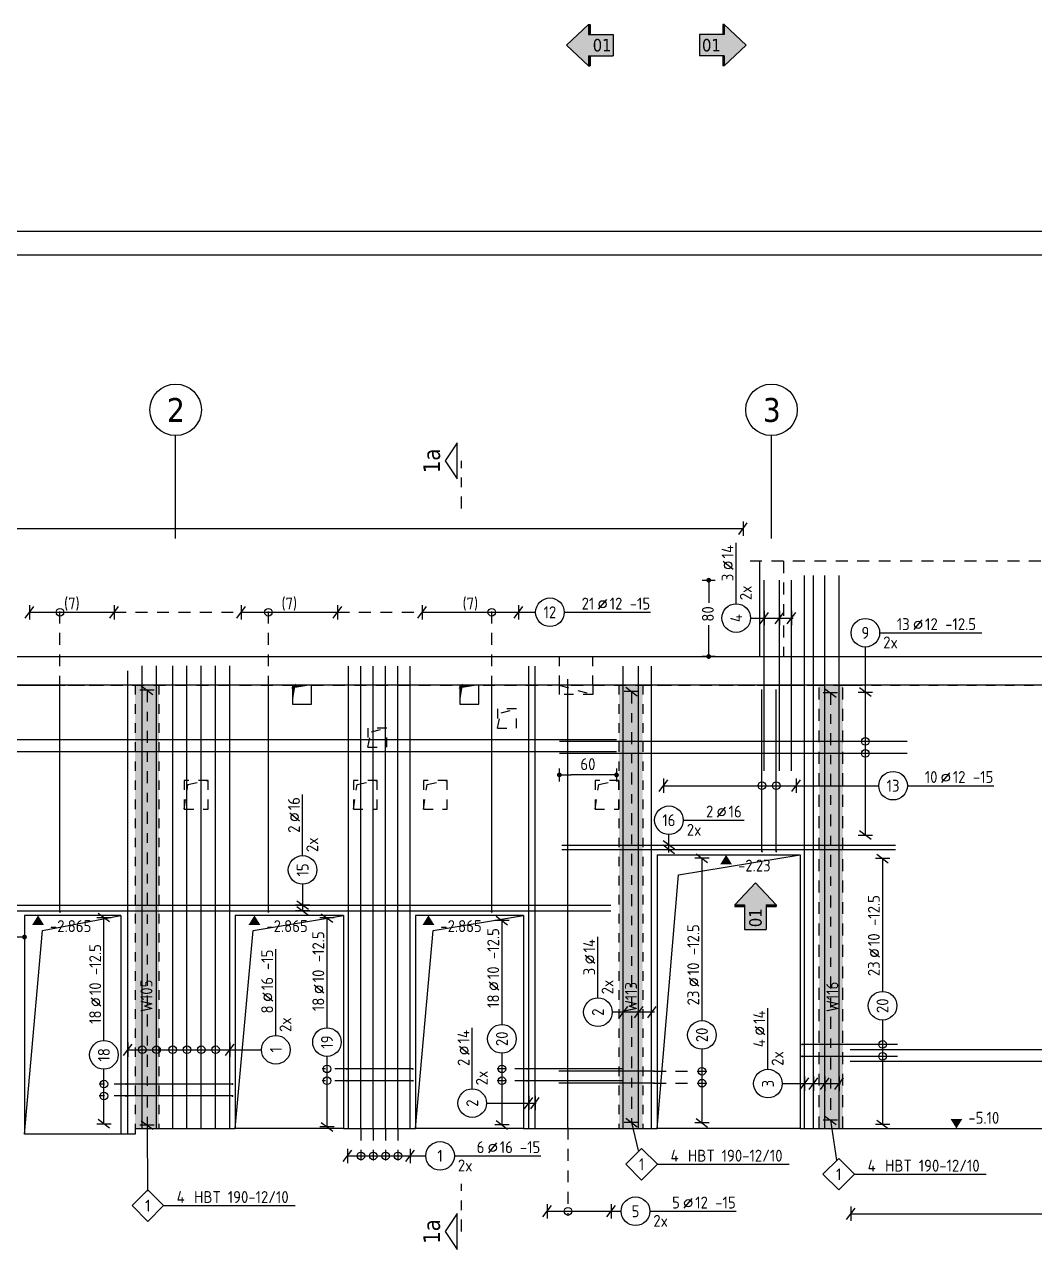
# Model space of a CAD drawing. Extents: x 0 to 73.4, y -13.1 to 33.4.
# Drawn here: x 17.56 to 28.16, y 19.02 to 31.87 of the extents above; entities that cross this region are included whole.
import ezdxf
from ezdxf.enums import TextEntityAlignment as Align

# ---------------------------------------------------------------- set-up
doc = ezdxf.new("R2010")
doc.units = 0
doc.header["$LTSCALE"] = 0.5
for name, pattern in [('AUSGEZOGEN', [1000.01, 1000, 0.01]), ('DASHDOTSMALL', [1.05, 0.5, -0.25, 0.05, -0.25]), ('DOT', [0.175, 0.05, -0.125]), ('HIDDEN', [0.375, 0.25, -0.125]), ('HIDDEN2', [0.187, 0.125, -0.062]), ('STRICHPUNKT2', [0.55, 0.25, -0.125, 0.05, -0.125]), ('VERDECKT', [0.375, 0.25, -0.125])]:
    doc.linetypes.add(name, pattern=pattern)
for name, color, linetype in [('ACHSEN', 7, 'Continuous'), ('AFU', 7, 'Continuous'), ('BETON', 7, 'Continuous'), ('DRUEBER', 7, 'Continuous'), ('grau_hell', 7, 'Continuous'), ('grau_mittel', 7, 'Continuous'), ('HBT', 7, 'Continuous'), ('HILFE', 7, 'Continuous'), ('INDEX', 7, 'Continuous'), ('koten', 7, 'Continuous'), ('MASSE', 7, 'Continuous'), ('OBJEKT', 7, 'Continuous'), ('RAHMEN', 7, 'Continuous'), ('RND', 7, 'Continuous'), ('SCHATTEN', 15, 'Continuous'), ('SCHNITTE', 7, 'Continuous'), ('SFP_Achsen', 7, 'Continuous'), ('VERDECKT', 7, 'Continuous'), ('WBZ', 7, 'Continuous')]:
    doc.layers.add(name, color=color, linetype=linetype)
doc.layers.add('NOPLOT', color=7, linetype='Continuous', plot=False)
doc.styles.add('helv', font='tahoma.ttf')
doc.styles.add('txt', font='isocp.shx')
doc.linetypes.add('AFU_50L', pattern='A,0.75,["/",Standard,S=0.2,R=0,X=-0.01,Y=-0.1],0.07,["/",Standard,S=0.2,R=0,X=-0.01,Y=-0.1],0.75', length=1.57)
doc.dimstyles.new('DOT_I', dxfattribs={"dimscale": 0.5, "dimtxt": 0.25, "dimasz": 0.25, "dimexe": 0.1, "dimexo": 0.3, "dimgap": 0.1, "dimtad": 1, "dimdec": 3, "dimzin": 3, "dimtxsty": 'txt', "dimblk": 'DOT', "dimblk1": 'DOT', "dimblk2": 'DOT', "dimsah": 1, "dimcen": 0.1, "dimse1": 1, "dimse2": 1, "dimazin": 0, "dimtfac": 1, "dimtdec": 4, "dimtix": 1, "dimtmove": 2, "dimatfit": 3, "dimfxl": 0, "dimtvp": 1, "dimtolj": 1, "dimtzin": 0, "dimarcsym": 0})

# ---------------------------------------------------------------- blocks, each defined once
blk = doc.blocks.new('okrd_o')
at = {"layer": 'koten', "color": 7, "linetype": 'Continuous'}
blk.add_solid([(-0.125, 0.202), (0.125, 0.202), (0, 0)], dxfattribs=at)
at = {"layer": 'koten', "style": 'txt'}
blk.add_attdef('OKRD', (0.25, 0.1), '', height=0.25, dxfattribs=at)
blk = doc.blocks.new('A1-35-0')
at = {"layer": 'RAHMEN'}
blk.add_line((118.9, 59.4), (0, 59.4), dxfattribs=at)
at = {"layer": 'RAHMEN', "color": 5}
blk.add_line((118.4, 58.9), (2, 58.9), dxfattribs=at)
blk = doc.blocks.new('okrd_u')
at = {"layer": 'koten', "color": 7, "linetype": 'Continuous'}
blk.add_solid([(-0.125, -0.202), (0.125, -0.202), (0, 0)], dxfattribs=at)
at = {"layer": 'koten', "style": 'txt'}
blk.add_attdef('OKRD', (0.25, -0.35), '', height=0.25, dxfattribs=at)
blk = doc.blocks.new('RND_LEI')
at = {"layer": 'RND', "color": 7, "linetype": 'Continuous'}
blk.add_line((1.022, 0.066), (1.19, 0.27), dxfattribs=at)
for centre, radius in [((0, 0), 0.3), ((1.106, 0.168), 0.075)]:
    blk.add_circle(centre, radius, dxfattribs=at)
at = {"layer": 'RND', "color": 7, "linetype": 'Continuous', "style": 'txt'}
blk.add_attdef('ANZ', text='', height=0.25, dxfattribs=at).set_placement((0.931, 0.057), align=Align.RIGHT)
for tag, p in [('DUM', (1.253, 0.057)), ('ABSTD', (1.674, 0.057)), ('POSTXT', (0.374, -0.327))]:
    blk.add_attdef(tag, p, '', height=0.25, dxfattribs=at)
blk.add_attdef('POSL', text='', height=0.25, dxfattribs=at).set_placement((0, 0), align=Align.MIDDLE)
blk = doc.blocks.new('lei_gre')
at = {"layer": 'RND', "color": 7, "linetype": 'Continuous'}
for p, q in [((-0.09, -0.12), (0.09, 0.12)), ((0, 0.15), (0, -0.15))]:
    blk.add_line(p, q, dxfattribs=at)
blk = doc.blocks.new('HBT_LEI')
at = {"layer": 'HBT', "color": 7, "linetype": 'Continuous'}
blk.add_lwpolyline([(-0.33, 0), (0, 0.33), (0.33, 0), (0, -0.33)], close=True, dxfattribs=at)
at = {"layer": 'HBT', "color": 7, "linetype": 'Continuous', "style": 'txt'}
blk.add_attdef('STKH', text='', height=0.25, dxfattribs=at).set_placement((0.776, 0.055), align=Align.RIGHT)
at = {"layer": 'HBT', "style": 'txt'}
for tag, p in [('ARTH', (0.973, 0.055)), ('TEXTH', (0.415, -0.309))]:
    blk.add_attdef(tag, p, '', height=0.25, dxfattribs=at)
at = {"layer": 'HBT', "color": 7, "linetype": 'Continuous', "style": 'txt'}
blk.add_attdef('POSH', text='', height=0.25, dxfattribs=at).set_placement((0, -0.126), align=Align.CENTER)
blk = doc.blocks.new('DOT')
at = {"layer": 'MASSE', "color": 7, "linetype": 'Continuous'}
for p, q in [((0, 0), (-1, 0)), ((0, 0.54), (0, -0.54))]:
    blk.add_line(p, q, dxfattribs=at)
at = {"layer": 'MASSE', "color": 7, "linetype": 'Continuous', "const_width": 0.2}
blk.add_lwpolyline([(-0.1, 0, 1), (0.1, 0, 1)], format="xyb", close=True, dxfattribs=at)
blk = doc.blocks.new('*D25')
at = {"layer": 'Defpoints', "color": 0, "linetype": 'AUSGEZOGEN', "transparency": 16777216}
for p in [(24.742, 26.042), (24.742, 26.042), (24.742, 25.242)]:
    blk.add_point(p, dxfattribs=at)
at = {"layer": 'MASSE', "color": 0, "linetype": 'AUSGEZOGEN', "lineweight": -2, "transparency": 16777216}
for p, q in [((24.742, 25.917), (24.742, 25.806)), ((24.742, 25.367), (24.742, 25.569))]:
    blk.add_line(p, q, dxfattribs=at)
at = {"layer": 'MASSE', "color": 0, "linetype": 'AUSGEZOGEN', "lineweight": -2, "transparency": 16777216, "xscale": 0.125, "yscale": 0.125, "zscale": 0.125}
for p, rotation in [((24.742, 26.042), 90), ((24.742, 25.242), 270)]:
    blk.add_blockref('DOT', p, dxfattribs=dict(at, rotation=rotation))
at = {"layer": 'MASSE', "color": 0, "linetype": 'AUSGEZOGEN', "transparency": 16777216, "insert": (24.733, 25.688), "char_height": 0.125, "attachment_point": 5, "rotation": 90, "style": 'txt'}
blk.add_mtext('\\A1;80', dxfattribs=at)
blk = doc.blocks.new('*D26')
at = {"layer": 'Defpoints', "color": 0, "linetype": 'AUSGEZOGEN', "transparency": 16777216}
for p in [(16.715, 22.3), (16.715, 22.3), (17.565, 22.3)]:
    blk.add_point(p, dxfattribs=at)
at = {"layer": 'MASSE', "color": 0, "linetype": 'AUSGEZOGEN', "lineweight": -2, "transparency": 16777216}
blk.add_line((17.44, 22.3), (16.84, 22.3), dxfattribs=at)
at = {"layer": 'MASSE', "color": 0, "linetype": 'AUSGEZOGEN', "lineweight": -2, "transparency": 16777216, "xscale": 0.125, "yscale": 0.125, "zscale": 0.125, "rotation": 180}
blk.add_blockref('DOT', (16.715, 22.3), dxfattribs=at)
at = {"layer": 'MASSE', "color": 0, "linetype": 'AUSGEZOGEN', "lineweight": -2, "transparency": 16777216, "xscale": 0.125, "yscale": 0.125, "zscale": 0.125}
blk.add_blockref('DOT', (17.565, 22.3), dxfattribs=at)
at = {"layer": 'MASSE', "color": 0, "linetype": 'AUSGEZOGEN', "transparency": 16777216, "insert": (17.14, 22.413), "char_height": 0.125, "attachment_point": 5, "style": 'txt'}
blk.add_mtext('\\A1;85', dxfattribs=at)
blk = doc.blocks.new('*D27')
at = {"layer": 'Defpoints', "color": 0, "linetype": 'AUSGEZOGEN', "transparency": 16777216}
for p in [(23.175, 24), (23.175, 24), (23.775, 24)]:
    blk.add_point(p, dxfattribs=at)
at = {"layer": 'MASSE', "color": 0, "linetype": 'AUSGEZOGEN', "lineweight": -2, "transparency": 16777216}
blk.add_line((23.65, 24), (23.3, 24), dxfattribs=at)
at = {"layer": 'MASSE', "color": 0, "linetype": 'AUSGEZOGEN', "lineweight": -2, "transparency": 16777216, "xscale": 0.125, "yscale": 0.125, "zscale": 0.125, "rotation": 180}
blk.add_blockref('DOT', (23.175, 24), dxfattribs=at)
at = {"layer": 'MASSE', "color": 0, "linetype": 'AUSGEZOGEN', "lineweight": -2, "transparency": 16777216, "xscale": 0.125, "yscale": 0.125, "zscale": 0.125}
blk.add_blockref('DOT', (23.775, 24), dxfattribs=at)
at = {"layer": 'MASSE', "color": 0, "linetype": 'AUSGEZOGEN', "transparency": 16777216, "insert": (23.475, 24.113), "char_height": 0.125, "attachment_point": 5, "style": 'txt'}
blk.add_mtext('\\A1;60', dxfattribs=at)
blk = doc.blocks.new('SCHN-2')
at = {"layer": 'SCHNITTE', "color": 6, "linetype": 'Continuous'}
blk.add_lwpolyline([(0.378, 0.088), (0, 0.34), (-0.378, 0.088)], close=True, dxfattribs=at)
at = {"layer": 'SCHNITTE', "color": 1, "linetype": 'DASHDOTSMALL', "style": 'helv'}
blk.add_attdef('SCHN-2', text='', height=0.35, dxfattribs=at).set_placement((0, 0.45), align=Align.CENTER)
blk = doc.blocks.new('hin_ind5')
at = {"layer": 'grau_hell', "linetype": 'AUSGEZOGEN'}
h = blk.add_hatch(color=9, dxfattribs=at)
h.dxf.hatch_style = 2
h.paths.add_polyline_path([(0, 0), (0.619, -0.577), (0.619, -0.3), (1.306, -0.3), (1.306, 0.3), (0.619, 0.3), (0.619, 0.577)])
h.paths.add_polyline_path([(0.34, -0.274), (1.311, -0.274), (1.311, 0.274), (0.34, 0.274)], flags=9)
at = {"layer": 'OBJEKT', "linetype": 'AUSGEZOGEN'}
for points in [[(0.619, 0.3), (0.66, 0.3), (0.66, 0.577), (0.619, 0.577)], [(0.619, -0.577), (0.66, -0.577), (0.66, -0.3), (0.619, -0.3)]]:
    blk.add_hatch(color=1, dxfattribs=at).paths.add_polyline_path(points)
at = {"layer": 'OBJEKT', "color": 1, "linetype": 'AUSGEZOGEN'}
for p, q in [((0, 0), (0.619, 0.577)), ((0.619, 0.577), (0.619, 0.3)), ((0.619, 0.577), (0.66, 0.577)), ((0.66, 0.577), (0.66, 0.3)), ((0, 0), (0.619, -0.577)), ((0.619, 0.3), (1.306, 0.3)), ((1.306, 0.3), (1.306, -0.3)), ((0.619, -0.3), (0.619, -0.577)), ((0.619, -0.3), (1.306, -0.3)), ((0.66, -0.3), (0.66, -0.577))]:
    blk.add_line(p, q, dxfattribs=at)
at = {"layer": 'OBJEKT', "color": 7, "linetype": 'AUSGEZOGEN'}
blk.add_line((0.619, -0.577), (0.66, -0.577), dxfattribs=at)
at = {"layer": 'INDEX', "color": 1, "linetype": 'Continuous', "style": 'helv'}
blk.add_attdef('INDEX', text='', height=0.35, rotation=360, dxfattribs=at).set_placement((1.259, 0), align=Align.MIDDLE_RIGHT)

msp = doc.modelspace()

# ---------------------------------------------------------------- hatches: boundary and pattern name
at = {"layer": 'grau_mittel'}
h = msp.add_hatch(color=61, dxfattribs=at)
h.paths.add_polyline_path([(18.7249, 20.2921), (18.9749, 20.2921), (18.9749, 24.9421), (18.7249, 24.9421)])
h.paths.add_polyline_path([(24.0499, 24.9421), (23.7999, 24.9421), (23.7999, 20.2921), (24.0499, 20.2921)])
h.paths.add_polyline_path([(26.1499, 24.9421), (25.8999, 24.9421), (25.8999, 20.2921), (26.1499, 20.2921)])

# ---------------------------------------------------------------- linework, layer by layer
at = {"layer": 'ACHSEN', "color": 140, "linetype": 'AUSGEZOGEN'}
for p, q in [((19.1499, 26.478), (19.1499, 27.5584)), ((25.3999, 26.478), (25.3999, 27.5584))]:
    msp.add_line(p, q, dxfattribs=at)
at = {"layer": 'AFU', "color": 8, "linetype": 'AFU_50L'}
for p, q in [((25.2749, 25.2421), (33.5249, 25.2421)), ((20.3749, 24.9421), (16.8949, 24.9421)), ((22.1299, 24.9421), (20.5749, 24.9421)), ((33.2249, 24.9421), (22.3299, 24.9421)), ((18.7249, 20.2321), (18.5749, 20.2321)), ((18.7249, 20.2921), (19.7749, 20.2921)), ((18.7249, 20.2921), (18.7249, 20.2321)), ((20.9099, 20.2921), (21.6649, 20.2921)), ((22.7999, 20.2921), (24.1999, 20.2921)), ((25.6999, 20.2921), (33.5249, 20.2921))]:
    msp.add_line(p, q, dxfattribs=at)
at = {"layer": 'BETON', "color": 6, "linetype": 'AUSGEZOGEN'}
for p, q in [((25.2749, 26.2421), (25.2749, 25.2421)), ((12.5749, 25.2421), (25.2749, 25.2421)), ((24.1999, 23.1621), (24.1999, 20.2921)), ((24.1999, 23.1621), (25.6999, 23.1621)), ((25.6999, 23.1621), (25.6999, 20.2921)), ((17.5649, 22.5271), (17.5649, 20.2321)), ((18.5749, 22.5271), (17.5649, 22.5271)), ((18.5749, 22.5271), (18.5749, 20.2321)), ((19.7749, 22.5271), (19.7749, 20.2921)), ((20.9099, 22.5271), (19.7749, 22.5271)), ((20.9099, 22.5271), (20.9099, 20.2921)), ((21.6649, 22.5271), (21.6649, 20.2921)), ((22.7999, 22.5271), (21.6649, 22.5271)), ((22.7999, 22.5271), (22.7999, 20.2921)), ((18.5749, 20.2321), (17.5649, 20.2321)), ((20.9099, 20.2921), (19.7749, 20.2921)), ((22.7999, 20.2921), (21.6649, 20.2921)), ((25.6999, 20.2921), (24.1999, 20.2921))]:
    msp.add_line(p, q, dxfattribs=at)
for points in [[(20.3749, 24.7421), (20.5749, 24.7421), (20.5749, 24.9421), (20.3749, 24.9421)], [(22.1299, 24.7421), (22.3299, 24.7421), (22.3299, 24.9421), (22.1299, 24.9421)]]:
    msp.add_lwpolyline(points, close=True, dxfattribs=at)
at = {"layer": 'DRUEBER', "color": 7, "linetype": 'DOT'}
for p, q in [((23.1749, 24.9421), (23.1749, 25.2421)), ((23.5249, 24.9421), (23.5249, 25.2421)), ((25.2749, 25.2421), (28.9049, 25.2421)), ((16.8949, 24.9421), (18.7249, 24.9421)), ((18.7249, 24.9421), (18.7249, 20.2921)), ((18.9749, 24.9421), (18.9749, 20.2921)), ((20.3749, 24.9421), (18.9749, 24.9421)), ((23.1749, 24.9421), (20.5749, 24.9421)), ((23.1749, 24.8421), (23.1749, 24.9421)), ((23.1749, 24.9421), (23.5249, 24.8421)), ((23.5249, 24.9421), (23.1749, 24.9421)), ((23.5249, 24.9421), (23.5249, 24.8421)), ((23.7999, 24.9421), (23.5249, 24.9421)), ((23.7999, 24.9421), (23.7999, 20.2921)), ((24.0499, 24.9421), (24.0499, 20.2921)), ((24.0499, 24.9421), (29.0012, 24.9421)), ((23.5249, 24.8421), (23.1749, 24.8421))]:
    msp.add_line(p, q, dxfattribs=at)
at = {"layer": 'HBT', "color": 6, "linetype": 'STRICHPUNKT2'}
for p, q in [((18.8501, 24.888), (18.8501, 20.3288)), ((23.931, 24.8738), (23.931, 20.3538)), ((26.0176, 24.8615), (26.0176, 20.3803))]:
    msp.add_line(p, q, dxfattribs=at)
at = {"layer": 'HBT', "color": 7, "linetype": 'AUSGEZOGEN'}
for p, q in [((18.8501, 20.3288), (18.8563, 19.6335)), ((23.931, 20.3538), (24.0024, 20.0628)), ((26.0176, 20.3803), (26.0824, 19.9606)), ((24.2031, 19.9171), (25.5849, 19.9171)), ((26.2703, 19.8124), (27.6521, 19.8124)), ((19.0227, 19.4835), (20.4045, 19.4835))]:
    msp.add_line(p, q, dxfattribs=at)
at = {"layer": 'HILFE', "color": 102, "linetype": 'HIDDEN'}
msp.add_line((33.6249, 26.2421), (25.1749, 26.2421), dxfattribs=at)
at = {"layer": 'HILFE', "color": 102, "linetype": 'AUSGEZOGEN'}
for p, q in [((24.424, 22.9524), (25.6999, 23.1621)), ((24.1999, 20.2921), (24.424, 22.9524)), ((17.7522, 22.3684), (18.5749, 22.5271)), ((19.9622, 22.3684), (20.9099, 22.5271)), ((21.8522, 22.3684), (22.7999, 22.5271)), ((17.5649, 20.2321), (17.7522, 22.3684)), ((19.7749, 20.2921), (19.9622, 22.3684)), ((21.6649, 20.2921), (21.8522, 22.3684))]:
    msp.add_line(p, q, dxfattribs=at)
at = {"layer": 'RND', "color": 7, "linetype": 'AUSGEZOGEN'}
for p, q in [((15.8563, 26.5829), (25.1017, 26.5829)), ((25.0298, 25.7948), (25.0298, 26.4348)), ((17.6177, 25.7056), (18.5054, 25.7056)), ((19.8371, 25.7056), (20.8476, 25.7056)), ((21.7362, 25.7056), (22.7467, 25.7056)), ((22.7467, 25.7056), (22.9264, 25.7056)), ((23.2264, 25.7056), (24.1327, 25.7056)), ((26.5348, 25.4905), (27.6077, 25.4905)), ((26.3848, 24.8684), (26.3848, 25.3405)), ((26.3848, 23.3684), (26.3848, 24.8684)), ((20.4823, 23.1536), (20.4823, 23.7936)), ((24.267, 23.8872), (25.66, 23.8872)), ((25.66, 23.8872), (26.5258, 23.8872)), ((26.8258, 23.8872), (27.7321, 23.8872)), ((24.4743, 23.5253), (25.1143, 23.5253)), ((24.6706, 23.128), (24.6706, 21.4231)), ((26.5648, 23.1224), (26.5648, 21.7292)), ((18.3975, 21.2146), (18.3975, 22.5033)), ((20.7376, 22.5001), (20.7376, 21.3488)), ((22.5724, 22.4741), (22.5724, 21.3824)), ((23.5795, 21.6621), (23.5795, 22.3021)), ((20.2013, 21.2674), (20.2013, 22.1737)), ((25.3627, 20.9129), (25.3627, 21.5529)), ((22.2611, 20.7082), (22.2611, 21.3482)), ((26.5648, 21.4292), (26.5648, 20.3358)), ((18.6494, 21.1174), (19.7193, 21.1174)), ((19.7193, 21.1174), (20.0513, 21.1174)), ((22.5724, 21.0824), (22.5724, 20.3305)), ((24.6706, 21.1231), (24.6706, 20.3506)), ((20.7376, 21.0488), (20.7376, 20.3109)), ((18.3975, 20.3403), (18.3975, 20.9146)), ((20.9522, 20.0053), (21.6095, 20.0053)), ((21.6095, 20.0053), (21.7736, 20.0053)), ((22.0736, 20.0053), (22.9798, 20.0053)), ((23.0485, 19.4246), (23.7186, 19.4246)), ((23.7186, 19.4246), (23.8237, 19.4246)), ((24.1237, 19.4246), (25.0299, 19.4246)), ((26.2328, 19.3979), (29.1737, 19.3979))]:
    msp.add_line(p, q, dxfattribs=at)
at = {"layer": 'RND', "color": 102, "linetype": 'VERDECKT'}
for p, q in [((17.9372, 24.9142), (17.9372, 25.7556)), ((20.1239, 24.9142), (20.1239, 25.7556)), ((22.4658, 24.9142), (22.4658, 25.7556)), ((20.946, 20.9177), (20.6876, 20.9177)), ((22.8348, 20.9177), (22.5224, 20.9177)), ((24.1691, 20.8925), (24.7206, 20.8925)), ((18.6303, 20.7582), (18.3475, 20.7582)), ((20.946, 20.7927), (20.6876, 20.7927)), ((22.8348, 20.7927), (22.5224, 20.7927)), ((24.1691, 20.7675), (24.7206, 20.7675)), ((18.6303, 20.6332), (18.3475, 20.6332)), ((23.2657, 20.3033), (23.2657, 19.3746)), ((21.093, 20.2921), (21.093, 19.9553)), ((21.2226, 20.2921), (21.2226, 19.9553)), ((21.3522, 20.2921), (21.3522, 19.9553)), ((21.4819, 20.2921), (21.4819, 19.9553))]:
    msp.add_line(p, q, dxfattribs=at)
at = {"layer": 'RND', "color": 7, "linetype": 'VERDECKT'}
for p, q in [((18.5054, 25.7056), (19.8371, 25.7056)), ((20.8476, 25.7056), (21.7362, 25.7056))]:
    msp.add_line(p, q, dxfattribs=at)
at = {"layer": 'RND', "color": 102, "linetype": 'AUSGEZOGEN'}
for p, q in [((25.1798, 25.6448), (25.6269, 25.6448)), ((24.3243, 23.1872), (24.3243, 23.3753)), ((20.4823, 22.8536), (20.4823, 22.5672)), ((24.1745, 21.5121), (23.7295, 21.5121)), ((25.5127, 20.7629), (26.1246, 20.7629)), ((22.4111, 20.5582), (22.933, 20.5582))]:
    msp.add_line(p, q, dxfattribs=at)
at = {"layer": 'RND', "color": 1, "linetype": 'AUSGEZOGEN'}
for points in [[(25.7452, 20.2921), (25.7452, 26.0921)], [(25.8406, 20.2921), (25.8406, 26.0921)], [(25.9609, 20.2921), (25.9609, 26.0921)], [(26.1101, 20.2921), (26.1101, 26.0921)], [(25.3251, 24.0421), (25.3251, 26.0421)], [(25.484, 24.0421), (25.484, 26.0421)], [(25.6113, 24.0421), (25.6113, 26.0421)], [(18.6494, 20.2414), (18.6494, 25.0914)], [(18.7994, 20.2925), (18.7994, 25.1425)], [(18.9494, 20.2925), (18.9494, 25.1425)], [(19.1193, 20.2925), (19.1193, 25.1425)], [(19.2693, 20.2925), (19.2693, 25.1425)], [(19.4193, 20.2925), (19.4193, 25.1425)], [(19.5693, 20.2925), (19.5693, 25.1425)], [(19.7193, 20.2925), (19.7193, 25.1425)], [(20.9633, 20.2921), (20.9633, 25.1421)], [(21.093, 20.2921), (21.093, 25.1421)], [(21.2226, 20.2921), (21.2226, 25.1421)], [(21.3522, 20.2921), (21.3522, 25.1421)], [(21.4819, 20.2921), (21.4819, 25.1421)], [(21.6115, 20.2921), (21.6115, 25.1421)], [(22.8533, 20.2921), (22.8533, 25.1421)], [(22.9199, 20.2921), (22.9199, 25.1421)], [(23.8447, 20.2921), (23.8447, 25.1421)], [(24.0063, 20.2921), (24.0063, 25.1421)], [(24.1429, 20.2921), (24.1429, 25.1421)], [(23.2657, 20.3033), (23.2657, 25.0033)], [(17.9372, 22.5642), (17.9372, 24.9142)], [(20.1239, 22.5642), (20.1239, 24.9142)], [(22.4658, 22.5642), (22.4658, 24.9142)], [(25.3001, 23.1975), (25.3001, 24.8975)], [(25.4501, 23.1975), (25.4501, 24.8975)], [(23.7749, 24.3684), (12.5749, 24.3684)], [(26.8249, 24.3511), (23.1749, 24.3511)], [(23.7749, 24.2434), (12.5749, 24.2434)], [(26.8249, 24.2261), (23.1749, 24.2261)], [(23.1999, 23.2651), (26.6999, 23.2651)], [(23.1999, 23.2193), (26.6999, 23.2193)], [(16.7149, 22.6359), (23.7149, 22.6359)], [(16.7149, 22.5758), (23.7149, 22.5758)], [(26.7212, 21.1737), (25.7212, 21.1737)], [(33.2249, 21.1184), (26.2249, 21.1184)], [(26.7212, 21.0487), (25.7212, 21.0487)], [(33.2249, 20.9934), (26.2249, 20.9934)], [(21.6382, 20.9177), (20.946, 20.9177)], [(23.8348, 20.9177), (22.8348, 20.9177)], [(24.1691, 20.8925), (23.1691, 20.8925)], [(19.746, 20.7582), (18.6303, 20.7582)], [(21.6382, 20.7927), (20.946, 20.7927)], [(23.8348, 20.7927), (22.8348, 20.7927)], [(24.1691, 20.7675), (23.1691, 20.7675)], [(19.746, 20.6332), (18.6303, 20.6332)]]:
    msp.add_lwpolyline(points, dxfattribs=at)
at = {"layer": 'RND', "color": 7, "linetype": 'AUSGEZOGEN', "const_width": 0.01}
for points in [[(25.2951, 23.1975, 1), (25.3051, 23.1975, 1)], [(25.4451, 23.1975, 1), (25.4551, 23.1975, 1)], [(17.9322, 22.5642, 1), (17.9422, 22.5642, 1)], [(20.1189, 22.5642, 1), (20.1289, 22.5642, 1)], [(22.4608, 22.5642, 1), (22.4708, 22.5642, 1)], [(25.7162, 21.1737, 1), (25.7262, 21.1737, 1)], [(25.7162, 21.0487, 1), (25.7262, 21.0487, 1)], [(20.941, 20.9177, 1), (20.951, 20.9177, 1)], [(21.6332, 20.9177, 1), (21.6432, 20.9177, 1)], [(22.8298, 20.9177, 1), (22.8398, 20.9177, 1)], [(24.1641, 20.8925, 1), (24.1741, 20.8925, 1)], [(18.6253, 20.7582, 1), (18.6353, 20.7582, 1)], [(19.741, 20.7582, 1), (19.751, 20.7582, 1)], [(20.941, 20.7927, 1), (20.951, 20.7927, 1)], [(21.6332, 20.7927, 1), (21.6432, 20.7927, 1)], [(22.8298, 20.7927, 1), (22.8398, 20.7927, 1)], [(24.1641, 20.7675, 1), (24.1741, 20.7675, 1)], [(18.6253, 20.6332, 1), (18.6353, 20.6332, 1)], [(19.741, 20.6332, 1), (19.751, 20.6332, 1)]]:
    msp.add_lwpolyline(points, format="xyb", close=True, dxfattribs=at)
at = {"layer": 'RND', "color": 7, "linetype": 'AUSGEZOGEN'}
for centre in [(17.9372, 25.7056), (20.1239, 25.7056), (22.4658, 25.7056), (26.3848, 24.3511), (26.3848, 24.2261), (25.3001, 23.8872), (25.4501, 23.8872), (26.5648, 21.1737), (18.7994, 21.1174), (18.9494, 21.1174), (19.1193, 21.1174), (19.2693, 21.1174), (19.4193, 21.1174), (19.5693, 21.1174), (26.5648, 21.0487), (20.7376, 20.9177), (22.5724, 20.9177), (20.7376, 20.7927), (22.5724, 20.7927), (24.6706, 20.8925), (18.3975, 20.7582), (24.6706, 20.7675), (18.3975, 20.6332), (21.093, 20.0053), (21.2226, 20.0053), (21.3522, 20.0053), (21.4819, 20.0053), (23.2657, 19.4246)]:
    msp.add_circle(centre, 0.04, dxfattribs=at)
at = {"layer": 'SCHATTEN', "color": 1, "linetype": 'AUSGEZOGEN'}
for points in [[(20.3749, 24.7421, 0, 0.0326, 0), (20.3912, 24.9407, 0, 0, 0), (20.3762, 24.9258, 0.0326, 0, 0), (20.5749, 24.9421, 0, 0, 0)], [(22.1299, 24.7421, 0, 0.0326, 0), (22.1462, 24.9407, 0, 0, 0), (22.1312, 24.9258, 0.0326, 0, 0), (22.3299, 24.9421, 0, 0, 0)]]:
    msp.add_lwpolyline(points, format="xyseb", dxfattribs=at)
at = {"layer": 'SCHNITTE', "color": 6, "linetype": 'STRICHPUNKT2'}
for p, q in [((22.1482, 26.7933), (22.1482, 27.2933)), ((22.1482, 19.2123), (22.1482, 19.7123))]:
    msp.add_line(p, q, dxfattribs=at)
at = {"layer": 'SFP_Achsen', "color": 7, "linetype": 'AUSGEZOGEN'}
for centre in [(19.1499, 27.8289), (25.3999, 27.8289)]:
    msp.add_circle(centre, 0.2705, dxfattribs=at)
at = {"layer": 'VERDECKT', "color": 7, "linetype": 'HIDDEN'}
for p, q in [((25.5249, 26.2421), (25.5249, 25.2421)), ((26.3849, 24.9421), (26.3849, 25.2421)), ((16.8949, 24.9421), (20.3749, 24.9421)), ((20.5749, 24.9421), (23.0999, 24.9421)), ((23.2999, 24.9421), (25.8999, 24.9421))]:
    msp.add_line(p, q, dxfattribs=at)
at = {"layer": 'VERDECKT', "color": 7, "linetype": 'VERDECKT'}
for p, q in [((25.5249, 25.2421), (26.3849, 25.2421)), ((25.8999, 20.2921), (25.8999, 24.9421)), ((26.1499, 20.2921), (26.1499, 24.9421)), ((26.1499, 24.9421), (26.3849, 24.9421))]:
    msp.add_line(p, q, dxfattribs=at)
at = {"layer": 'WBZ', "color": 102, "linetype": 'HIDDEN2'}
for p, q in [((22.5637, 24.6506), (22.7249, 24.6921)), ((22.5249, 24.4921), (22.5637, 24.6506)), ((21.1649, 24.2921), (21.2037, 24.4506)), ((21.2037, 24.4506), (21.3649, 24.4921)), ((19.2399, 23.6421), (19.2787, 23.9006)), ((19.2787, 23.9006), (19.4899, 23.9421)), ((21.0149, 23.6421), (21.0537, 23.9006)), ((21.0537, 23.9006), (21.2649, 23.9421)), ((21.7499, 23.6421), (21.7887, 23.9006)), ((21.7887, 23.9006), (21.9999, 23.9421)), ((23.5499, 23.6421), (23.5887, 23.9006)), ((23.5887, 23.9006), (23.7999, 23.9421))]:
    msp.add_line(p, q, dxfattribs=at)
for points in [[(22.5249, 24.4921), (22.7249, 24.4921), (22.7249, 24.6921), (22.5249, 24.6921)], [(21.1649, 24.2921), (21.3649, 24.2921), (21.3649, 24.4921), (21.1649, 24.4921)], [(19.2399, 23.6421), (19.4899, 23.6421), (19.4899, 23.9421), (19.2399, 23.9421)], [(21.0149, 23.6421), (21.2649, 23.6421), (21.2649, 23.9421), (21.0149, 23.9421)], [(21.7499, 23.6421), (21.9999, 23.6421), (21.9999, 23.9421), (21.7499, 23.9421)], [(23.5499, 23.6421), (23.7999, 23.6421), (23.7999, 23.9421), (23.5499, 23.9421)]]:
    msp.add_lwpolyline(points, close=True, dxfattribs=at)

# ---------------------------------------------------------------- block references
at = {"color": 7, "linetype": 'AUSGEZOGEN', "xscale": 0.375, "yscale": 0.375, "zscale": 0.375}
msp.add_blockref('hin_ind5', (23.2501, 31.6531), dxfattribs=at).add_auto_attribs({'INDEX': '01'})
at = {"color": 7, "linetype": 'AUSGEZOGEN'}
ref = msp.add_blockref('hin_ind5', (25.1363, 31.6531), dxfattribs=dict(at, xscale=-0.375, yscale=0.375, zscale=0.375))
ref.add_attrib('INDEX', '01', dxfattribs={"layer": 'INDEX', "color": 1, "linetype": 'Continuous', "height": 0.13125, "style": 'helv'}).set_placement((24.8684, 31.6531), align=Align.MIDDLE_RIGHT)
ref = msp.add_blockref('hin_ind5', (25.2312, 22.8684), dxfattribs=dict(at, xscale=-0.375, yscale=0.375, zscale=0.375, rotation=90))
ref.add_attrib('INDEX', '01', dxfattribs={"layer": 'INDEX', "color": 1, "linetype": 'Continuous', "height": 0.13125, "rotation": 90, "style": 'helv'}).set_placement((25.2312, 22.6005), align=Align.MIDDLE_RIGHT)
at = {"layer": 'HBT', "color": 6, "linetype": 'STRICHPUNKT2', "xscale": 0.5, "yscale": 0.5, "zscale": 0.5, "rotation": 270}
for p in [(18.8501, 24.888), (23.931, 24.8738), (26.0176, 24.8615), (18.8501, 20.3288), (23.931, 20.3538), (26.0176, 20.3803)]:
    msp.add_blockref('lei_gre', p, dxfattribs=at)
at = {"layer": 'HBT', "color": 7, "linetype": 'AUSGEZOGEN', "xscale": 0.5, "yscale": 0.5, "zscale": 0.5}
for p in [(24.0381, 19.9171), (26.1053, 19.8124), (18.8577, 19.4835)]:
    msp.add_blockref('HBT_LEI', p, dxfattribs=at).add_auto_attribs({'POSH': '1', 'STKH': '4', 'ARTH': 'HBT 190-12/10'})
at = {"layer": 'koten', "color": 102, "linetype": 'AUSGEZOGEN', "xscale": 0.5, "yscale": 0.5, "zscale": 0.5}
for p, values in [((24.9244, 23.1621), {'OKRD': '-2.23'}), ((17.7072, 22.5271), {'OKRD': '-2.865'}), ((19.9769, 22.5271), {'OKRD': '-2.865'}), ((21.8017, 22.5271), {'OKRD': '-2.865'})]:
    msp.add_blockref('okrd_u', p, dxfattribs=at).add_auto_attribs(values)
at = {"layer": 'koten', "color": 7, "linetype": 'AUSGEZOGEN'}
ref = msp.add_blockref('okrd_o', (27.34, 20.2921), dxfattribs=dict(at, xscale=0.5, yscale=0.5, zscale=0.5))
ref.add_attrib('OKRD', '-5.10', (27.465, 20.3421), dxfattribs={"layer": '0', "color": 0, "linetype": 'ByBlock', "height": 0.125, "style": 'txt'})
at = {"layer": 'RAHMEN', "color": 1, "linetype": 'AUSGEZOGEN', "xscale": 0.5, "yscale": 0.5, "zscale": 0.5}
msp.add_blockref('A1-35-0', (0, 0), dxfattribs=at)
at = {"layer": 'RND', "color": 7, "linetype": 'AUSGEZOGEN', "xscale": 0.5, "yscale": 0.5, "zscale": 0.5}
for p in [(25.1017, 26.5829), (17.6177, 25.7056), (18.5054, 25.7056), (19.8371, 25.7056), (20.8476, 25.7056), (21.7362, 25.7056), (22.7467, 25.7056), (24.267, 23.8872), (25.66, 23.8872), (18.6494, 21.1174), (19.7193, 21.1174), (20.9522, 20.0053), (21.6095, 20.0053), (23.0485, 19.4246), (23.7186, 19.4246), (26.2328, 19.3979)]:
    msp.add_blockref('lei_gre', p, dxfattribs=at)
at = {"layer": 'RND', "color": 7, "linetype": 'AUSGEZOGEN', "xscale": 0.5, "yscale": 0.5, "zscale": 0.5, "rotation": 90}
for p, values in [((25.0298, 25.6448), {'POSL': '4', 'DUM': '14', 'ANZ': '3', 'POSTXT': '2x'}), ((20.4823, 23.0036), {'POSL': '15', 'DUM': '16', 'ANZ': '2', 'POSTXT': '2x'}), ((26.5648, 21.5792), {'POSL': '20', 'DUM': '10', 'ANZ': '23', 'ABSTD': '-12.5'}), ((22.5724, 21.2324), {'POSL': '20', 'DUM': '10', 'ANZ': '18', 'ABSTD': '-12.5'}), ((24.6706, 21.2731), {'POSL': '20', 'DUM': '10', 'ANZ': '23', 'ABSTD': '-12.5'}), ((20.7376, 21.1988), {'POSL': '19', 'DUM': '10', 'ANZ': '18', 'ABSTD': '-12.5'}), ((23.5795, 21.5121), {'POSL': '2', 'DUM': '14', 'ANZ': '3', 'POSTXT': '2x'}), ((18.3975, 21.0646), {'POSL': '18', 'DUM': '10', 'ANZ': '18', 'ABSTD': '-12.5'}), ((20.2013, 21.1174), {'POSL': '1', 'DUM': '16', 'ANZ': '8', 'ABSTD': '-15', 'POSTXT': '2x'}), ((25.3627, 20.7629), {'POSL': '3', 'DUM': '14', 'ANZ': '4', 'POSTXT': '2x'}), ((22.2611, 20.5582), {'POSL': '2', 'DUM': '14', 'ANZ': '2', 'POSTXT': '2x'})]:
    msp.add_blockref('RND_LEI', p, dxfattribs=at).add_auto_attribs(values)
at = {"layer": 'RND', "color": 7, "linetype": 'AUSGEZOGEN', "xscale": 0.5, "yscale": 0.5, "zscale": 0.5}
for p, values in [((23.0764, 25.7056), {'POSL': '12', 'DUM': '12', 'ANZ': '21', 'ABSTD': '-15'}), ((26.3848, 25.4905), {'POSL': '9', 'DUM': '12', 'ANZ': '13', 'ABSTD': '-12.5', 'POSTXT': '2x'}), ((26.6758, 23.8872), {'POSL': '13', 'DUM': '12', 'ANZ': '10', 'ABSTD': '-15'}), ((24.3243, 23.5253), {'POSL': '16', 'DUM': '16', 'ANZ': '2', 'POSTXT': '2x'}), ((21.9236, 20.0053), {'POSL': '1', 'DUM': '16', 'ANZ': '6', 'ABSTD': '-15', 'POSTXT': '2x'}), ((23.9737, 19.4246), {'POSL': '5', 'DUM': '12', 'ANZ': '5', 'ABSTD': '-15', 'POSTXT': '2x'})]:
    msp.add_blockref('RND_LEI', p, dxfattribs=at).add_auto_attribs(values)
at = {"layer": 'RND', "color": 102, "linetype": 'AUSGEZOGEN', "xscale": 0.5, "yscale": 0.5, "zscale": 0.5}
for p in [(25.3251, 25.6448), (25.484, 25.6448), (25.6113, 25.6448), (25.7452, 20.7629), (25.8406, 20.7629), (25.9609, 20.7629), (26.1101, 20.7629), (22.8533, 20.5582), (22.9199, 20.5582)]:
    msp.add_blockref('lei_gre', p, dxfattribs=at)
at = {"layer": 'RND', "color": 7, "linetype": 'AUSGEZOGEN', "xscale": 0.5, "yscale": 0.5, "zscale": 0.5}
for p, rotation in [((26.3848, 24.8684), 90.00000000000351), ((26.3848, 23.3684), 90.00000000000351), ((24.6706, 23.128), 270), ((26.5648, 23.1224), 270), ((18.3975, 22.5033), 90), ((20.7376, 22.5001), 270), ((22.5724, 22.4741), 270), ((18.3975, 20.3403), 90), ((20.7376, 20.3109), 270), ((22.5724, 20.3305), 270), ((24.6706, 20.3506), 270), ((26.5648, 20.3358), 270)]:
    msp.add_blockref('lei_gre', p, dxfattribs=dict(at, rotation=rotation))
at = {"layer": 'RND', "color": 102, "linetype": 'AUSGEZOGEN', "xscale": 0.5, "yscale": 0.5, "zscale": 0.5}
for p, rotation in [((24.3243, 23.2651), 90), ((24.3243, 23.2193), 90), ((20.4823, 22.6359), 270), ((20.4823, 22.5758), 270), ((23.8447, 21.5121), 180), ((24.0063, 21.5121), 180), ((24.1429, 21.5121), 180)]:
    msp.add_blockref('lei_gre', p, dxfattribs=dict(at, rotation=rotation))
at = {"layer": 'SCHNITTE', "color": 6, "linetype": 'STRICHPUNKT2', "xscale": 0.5, "yscale": 0.5, "zscale": 0.5, "rotation": 90}
for p in [(22.1482, 27.2933), (22.1482, 19.2123)]:
    msp.add_blockref('SCHN-2', p, dxfattribs=at).add_auto_attribs({'SCHN-2': '1a'})

# ---------------------------------------------------------------- texts
at = {"layer": 'NOPLOT', "color": 191, "linetype": 'Continuous', "style": 'txt'}
for s, p in [('W105', (18.9064, 21.5132)), ('W113', (23.9892, 21.5132)), ('W116', (26.1012, 21.5132))]:
    msp.add_text(s, height=0.125, rotation=90, dxfattribs=at).set_placement(p)
at = {"layer": 'RND', "color": 7, "linetype": 'AUSGEZOGEN', "style": 'txt'}
for p in [(18.0615, 25.7981), (20.3423, 25.7981), (22.2414, 25.7981)]:
    msp.add_text('(7)', height=0.125, dxfattribs=at).set_placement(p, align=Align.MIDDLE)
at = {"layer": 'SFP_Achsen', "color": 6, "linetype": 'AUSGEZOGEN', "style": 'helv'}
for s, p in [('2', (19.0593, 27.7027)), ('3', (25.3093, 27.7027))]:
    msp.add_text(s, height=0.25, dxfattribs=at).set_placement(p)

# ---------------------------------------------------------------- dimensions: what is measured, and where the dimension line sits
at = {"layer": 'MASSE', "color": 7, "linetype": 'AUSGEZOGEN'}
dim = msp.add_linear_dim(base=(24.7421, 26.0421), p1=(24.7421, 25.2421), p2=(24.7421, 26.0421), angle=90, dimstyle='DOT_I', override={"dimdec": 0, "dimlfac": 100}, dxfattribs=at)
dim.commit()
dim.dimension.update_dxf_attribs({"geometry": '*D25', "text_midpoint": (24.7334, 25.6876), "dimtype": 160})
for base, p1, p2, picture, middle in [((23.1749, 24), (23.7749, 24), (23.1749, 24), '*D27', (23.4749, 24.1125)), ((16.7149, 22.3), (17.5649, 22.3), (16.7149, 22.3), '*D26', (17.1399, 22.4125))]:
    dim = msp.add_linear_dim(base=base, p1=p1, p2=p2, dimstyle='DOT_I', override={"dimdec": 0, "dimlfac": 100}, dxfattribs=at)
    dim.commit()
    dim.dimension.update_dxf_attribs({"geometry": picture, "text_midpoint": middle})

doc.saveas('drawing.dxf')
